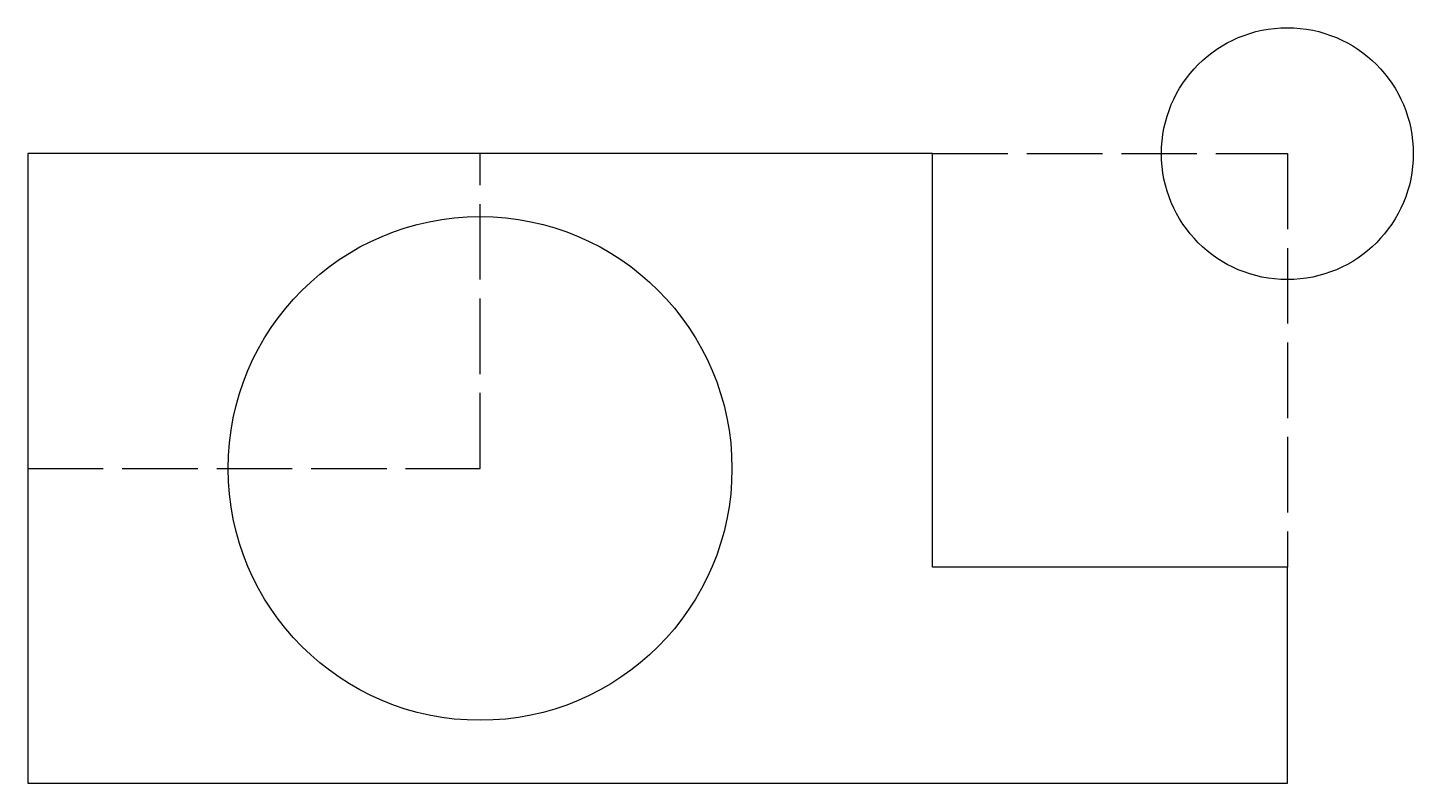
# Model space of a CAD drawing. Header units: millimetres. Extents: x 245 to 355, y 118 to 178.
import ezdxf

# ---------------------------------------------------------------- set-up
doc = ezdxf.new("R2010")
doc.units = ezdxf.units.MM
doc.linetypes.add('ACAD_ISO02W100', pattern=[15, 12, -3])

msp = doc.modelspace()

# ---------------------------------------------------------------- linework, layer by layer
at = {"color": 251, "linetype": 'ACAD_ISO02W100', "ltscale": 0.5, "true_color": 0x636466}
for p, q in [((280.45, 142.73), (280.45, 167.73)), ((316.36, 167.73), (344.54, 167.73)), ((344.54, 167.73), (344.54, 134.88)), ((244.54, 142.73), (280.45, 142.73))]:
    msp.add_line(p, q, dxfattribs=at)
msp.add_lwpolyline([(316.36, 134.88), (316.36, 167.73), (244.54, 167.73), (244.54, 117.73), (344.54, 117.73), (344.54, 134.88)], close=True)
for centre, radius in [((344.54, 167.73), 10), ((280.45, 142.73), 20)]:
    msp.add_circle(centre, radius)

doc.saveas('drawing.dxf')
